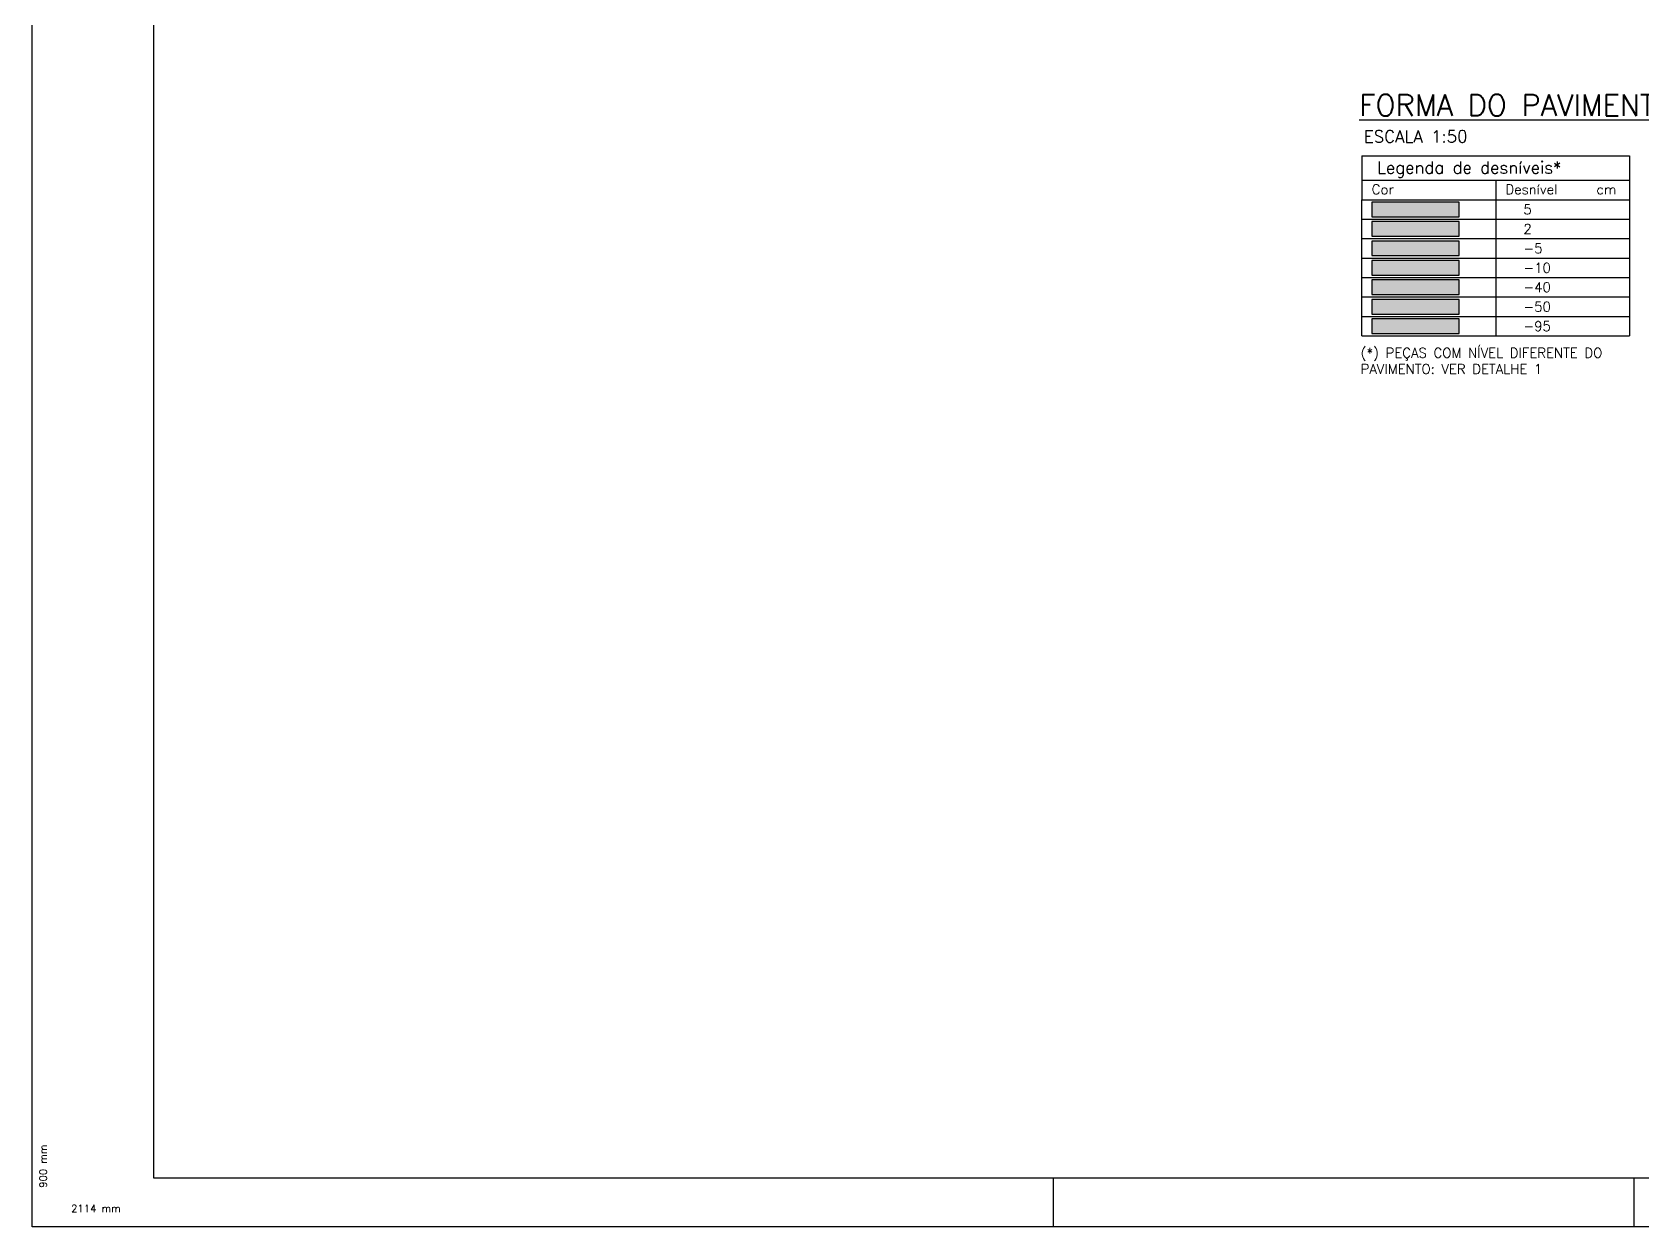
# Model space of a CAD drawing. Extents: x -5173 to 5397, y -2411 to 2089.
# Drawn here: x -5173 to -3518, y -2411 to -1183 of the extents above; entities that cross this region are included whole.
import ezdxf

# ---------------------------------------------------------------- set-up
doc = ezdxf.new("R2010")
doc.units = 0
doc.header["$LTSCALE"] = 50
doc.header["$MEASUREMENT"] = 0
for name, color, linetype in [('AR-TEXTO_REGUA 120_1-200', 4, 'CONTINUOUS'), ('F-DESNIVEL-1', 254, 'CONTINUOUS'), ('F-DESNIVEL-7', 40, 'CONTINUOUS'), ('F-MARGEM', 1, 'CONTINUOUS'), ('F-TABELA-NÍVEIS', 1, 'CONTINUOUS'), ('F-TEXTO', 6, 'CONTINUOUS')]:
    doc.layers.add(name, color=color, linetype=linetype)
for name, color, linetype, true_color in [('F-DESNIVEL-2', 7, 'CONTINUOUS', 0xffd1e8), ('F-DESNIVEL-3', 7, 'CONTINUOUS', 0xd5c7ff), ('F-DESNIVEL-4', 7, 'CONTINUOUS', 0xc3f1b6), ('F-DESNIVEL-5', 7, 'CONTINUOUS', 0xadd6ff), ('F-DESNIVEL-6', 7, 'CONTINUOUS', 0xffdebd)]:
    doc.layers.add(name, color=color, linetype=linetype, true_color=true_color)
doc.styles.add('MCP', font='simplex.shx')
doc.styles.add('REGUA-120-esc1_200', font='simplex.shx', dxfattribs={"height": 0.6})
doc.styles.add('ROMANS', font='simplex.shx')

# ---------------------------------------------------------------- blocks, each defined once
blk = doc.blocks.new('A0-5L_900')
at = {"layer": 'F-MARGEM', "color": 2}
for p, q in [((21, 1), (21, 0)), ((32.95, 0), (32.95, 1))]:
    blk.add_line(p, q, dxfattribs=at)
blk.add_lwpolyline([(0, 0), (0, 90), (211.4, 90), (211.4, 0)], close=True, dxfattribs=at)
at = {"layer": 'F-MARGEM', "color": 7}
blk.add_lwpolyline([(2.5, 89), (210.4, 89), (210.4, 1), (2.5, 1)], close=True, dxfattribs=at)
at = {"layer": 'F-MARGEM', "color": 1, "style": 'ROMANS'}
blk.add_text('900 mm', height=0.1524, rotation=90, dxfattribs=at).set_placement((0.3, 0.8))
blk.add_text('2114 mm', height=0.1524, dxfattribs=at).set_placement((0.8, 0.3))

msp = doc.modelspace()

# ---------------------------------------------------------------- linework, layer by layer
at = {"layer": 'F-DESNIVEL-1'}
for points in [[(-3795.966, -1373.008), (-3795.966, -1358.008), (-3795.966, -1373.008)], [(-3795.966, -1393.008), (-3705.966, -1393.008), (-3705.966, -1378.008)], [(-3795.966, -1393.008), (-3705.966, -1378.008), (-3795.966, -1378.008)], [(-3795.966, -1393.008), (-3795.966, -1378.008), (-3795.966, -1393.008)]]:
    msp.add_solid(points, dxfattribs=at)
at = {"layer": 'F-DESNIVEL-2'}
for points in [[(-3795.966, -1413.008), (-3795.966, -1398.008), (-3795.966, -1413.008)], [(-3795.966, -1433.008), (-3705.966, -1433.008), (-3705.966, -1418.008)], [(-3795.966, -1433.008), (-3705.966, -1418.008), (-3795.966, -1418.008)], [(-3795.966, -1433.008), (-3795.966, -1418.008), (-3795.966, -1433.008)]]:
    msp.add_solid(points, dxfattribs=at)
at = {"layer": 'F-DESNIVEL-3'}
for points in [[(-3795.966, -1453.008), (-3705.966, -1453.008), (-3705.966, -1438.008)], [(-3795.966, -1453.008), (-3705.966, -1438.008), (-3795.966, -1438.008)], [(-3795.966, -1453.008), (-3795.966, -1438.008), (-3795.966, -1453.008)]]:
    msp.add_solid(points, dxfattribs=at)
at = {"layer": 'F-DESNIVEL-4'}
for points in [[(-3795.966, -1473.008), (-3705.966, -1473.008), (-3705.966, -1458.008)], [(-3795.966, -1473.008), (-3705.966, -1458.008), (-3795.966, -1458.008)], [(-3795.966, -1473.008), (-3795.966, -1458.008), (-3795.966, -1473.008)]]:
    msp.add_solid(points, dxfattribs=at)
at = {"layer": 'F-DESNIVEL-5'}
for points in [[(-3795.966, -1493.008), (-3705.966, -1493.008), (-3705.966, -1478.008)], [(-3795.966, -1493.008), (-3705.966, -1478.008), (-3795.966, -1478.008)], [(-3795.966, -1493.008), (-3795.966, -1478.008), (-3795.966, -1493.008)]]:
    msp.add_solid(points, dxfattribs=at)
at = {"layer": 'F-DESNIVEL-6'}
for points in [[(-3795.966, -1373.008), (-3705.966, -1373.008), (-3705.966, -1358.008)], [(-3795.966, -1373.008), (-3705.966, -1358.008), (-3795.966, -1358.008)]]:
    msp.add_solid(points, dxfattribs=at)
at = {"layer": 'F-DESNIVEL-7'}
for points in [[(-3795.966, -1413.008), (-3705.966, -1413.008), (-3705.966, -1398.008)], [(-3795.966, -1413.008), (-3705.966, -1398.008), (-3795.966, -1398.008)]]:
    msp.add_solid(points, dxfattribs=at)
at = {"layer": 'F-TABELA-NÍVEIS'}
for p, q in [((-3805.966, -1310.508), (-3805.966, -1355.508)), ((-3805.966, -1310.508), (-3530.966, -1310.508)), ((-3530.966, -1310.508), (-3530.966, -1335.508)), ((-3805.966, -1335.508), (-3530.966, -1335.508)), ((-3668.466, -1335.508), (-3668.466, -1355.508)), ((-3530.966, -1335.508), (-3530.966, -1355.508)), ((-3805.966, -1355.508), (-3530.966, -1355.508)), ((-3805.966, -1375.508), (-3805.966, -1355.508)), ((-3668.466, -1355.508), (-3668.466, -1375.508)), ((-3530.966, -1355.508), (-3530.966, -1375.508)), ((-3705.966, -1358.008), (-3795.966, -1358.008)), ((-3795.966, -1358.008), (-3795.966, -1373.008)), ((-3795.966, -1373.008), (-3705.966, -1373.008)), ((-3705.966, -1373.008), (-3705.966, -1358.008)), ((-3805.966, -1395.508), (-3805.966, -1375.508)), ((-3805.966, -1375.508), (-3530.966, -1375.508)), ((-3705.966, -1378.008), (-3795.966, -1378.008)), ((-3795.966, -1378.008), (-3795.966, -1393.008)), ((-3705.966, -1393.008), (-3705.966, -1378.008)), ((-3668.466, -1375.508), (-3668.466, -1395.508)), ((-3530.966, -1375.508), (-3530.966, -1395.508)), ((-3805.966, -1395.508), (-3530.966, -1395.508)), ((-3805.966, -1415.508), (-3805.966, -1395.508)), ((-3795.966, -1393.008), (-3705.966, -1393.008)), ((-3705.966, -1398.008), (-3795.966, -1398.008)), ((-3795.966, -1398.008), (-3795.966, -1413.008)), ((-3705.966, -1413.008), (-3705.966, -1398.008)), ((-3668.466, -1395.508), (-3668.466, -1415.508)), ((-3530.966, -1395.508), (-3530.966, -1415.508)), ((-3805.966, -1435.508), (-3805.966, -1415.508)), ((-3805.966, -1415.508), (-3530.966, -1415.508)), ((-3795.966, -1413.008), (-3705.966, -1413.008)), ((-3705.966, -1418.008), (-3795.966, -1418.008)), ((-3795.966, -1418.008), (-3795.966, -1433.008)), ((-3705.966, -1433.008), (-3705.966, -1418.008)), ((-3668.466, -1415.508), (-3668.466, -1435.508)), ((-3530.966, -1415.508), (-3530.966, -1435.508)), ((-3805.966, -1435.508), (-3530.966, -1435.508)), ((-3805.966, -1455.508), (-3805.966, -1435.508)), ((-3795.966, -1433.008), (-3705.966, -1433.008)), ((-3705.966, -1438.008), (-3795.966, -1438.008)), ((-3795.966, -1438.008), (-3795.966, -1453.008)), ((-3705.966, -1453.008), (-3705.966, -1438.008)), ((-3668.466, -1435.508), (-3668.466, -1455.508)), ((-3530.966, -1435.508), (-3530.966, -1455.508)), ((-3805.966, -1455.508), (-3530.966, -1455.508)), ((-3805.966, -1475.508), (-3805.966, -1455.508)), ((-3795.966, -1453.008), (-3705.966, -1453.008)), ((-3668.466, -1455.508), (-3668.466, -1475.508)), ((-3530.966, -1455.508), (-3530.966, -1475.508)), ((-3705.966, -1458.008), (-3795.966, -1458.008)), ((-3795.966, -1458.008), (-3795.966, -1473.008)), ((-3795.966, -1473.008), (-3705.966, -1473.008)), ((-3705.966, -1473.008), (-3705.966, -1458.008)), ((-3805.966, -1475.508), (-3530.966, -1475.508)), ((-3805.966, -1495.508), (-3805.966, -1475.508)), ((-3705.966, -1478.008), (-3795.966, -1478.008)), ((-3795.966, -1478.008), (-3795.966, -1493.008)), ((-3705.966, -1493.008), (-3705.966, -1478.008)), ((-3668.466, -1475.508), (-3668.466, -1495.508)), ((-3530.966, -1475.508), (-3530.966, -1495.508)), ((-3805.966, -1495.508), (-3530.966, -1495.508)), ((-3795.966, -1493.008), (-3705.966, -1493.008))]:
    msp.add_line(p, q, dxfattribs=at)

# ---------------------------------------------------------------- block references
at = {"layer": 'F-MARGEM', "linetype": 'Continuous', "xscale": 50, "yscale": 50, "zscale": 50}
msp.add_blockref('A0-5L_900', (-5173.424, -2411.477), dxfattribs=at)

# ---------------------------------------------------------------- texts
at = {"layer": 'AR-TEXTO_REGUA 120_1-200', "color": 2, "style": 'REGUA-120-esc1_200'}
msp.add_text('ESCALA 1:50', height=12.5, dxfattribs=at).set_placement((-3804.001, -1296.744))
msp.add_text('ESCALA 1:50', height=12.5, dxfattribs=at).set_placement((-3804.001, -1296.744))
at = {"layer": 'F-TABELA-NÍVEIS', "color": 3, "style": 'MCP'}
msp.add_text('Legenda de desníveis*', height=12.5, dxfattribs=at).set_placement((-3790.49, -1328.711))
at = {"layer": 'F-TABELA-NÍVEIS', "color": 2, "style": 'MCP'}
for s, p in [('Cor', (-3795.966, -1349.883)), ('Desnível', (-3658.466, -1349.883)), ('cm', (-3564.929, -1349.883)), ('5', (-3640.007, -1370.508)), ('2', (-3640.007, -1390.508)), ('-5', (-3640.007, -1410.508)), ('-10', (-3640.007, -1430.508)), ('-40', (-3640.007, -1450.508)), ('-50', (-3640.007, -1470.508)), ('-95', (-3640.007, -1490.508)), ('-95', (-3640.007, -1490.508))]:
    msp.add_text(s, height=10, dxfattribs=at).set_placement(p)
at = {"layer": 'F-TABELA-NÍVEIS', "color": 2, "insert": (-3807.368, -1507.921), "char_height": 10, "width": 276.95934, "attachment_point": 1, "style": 'MCP'}
msp.add_mtext('(*) PEÇAS COM NÍVEL DIFERENTE DO PAVIMENTO: VER DETALHE 1', dxfattribs=at)
at = {"layer": 'F-TEXTO', "style": 'ROMANS'}
msp.add_text('%%UFORMA DO PAVIMENTO TÉRREO', height=21.875, dxfattribs=at).set_placement((-3808.841, -1269.132))

doc.saveas('drawing.dxf')
